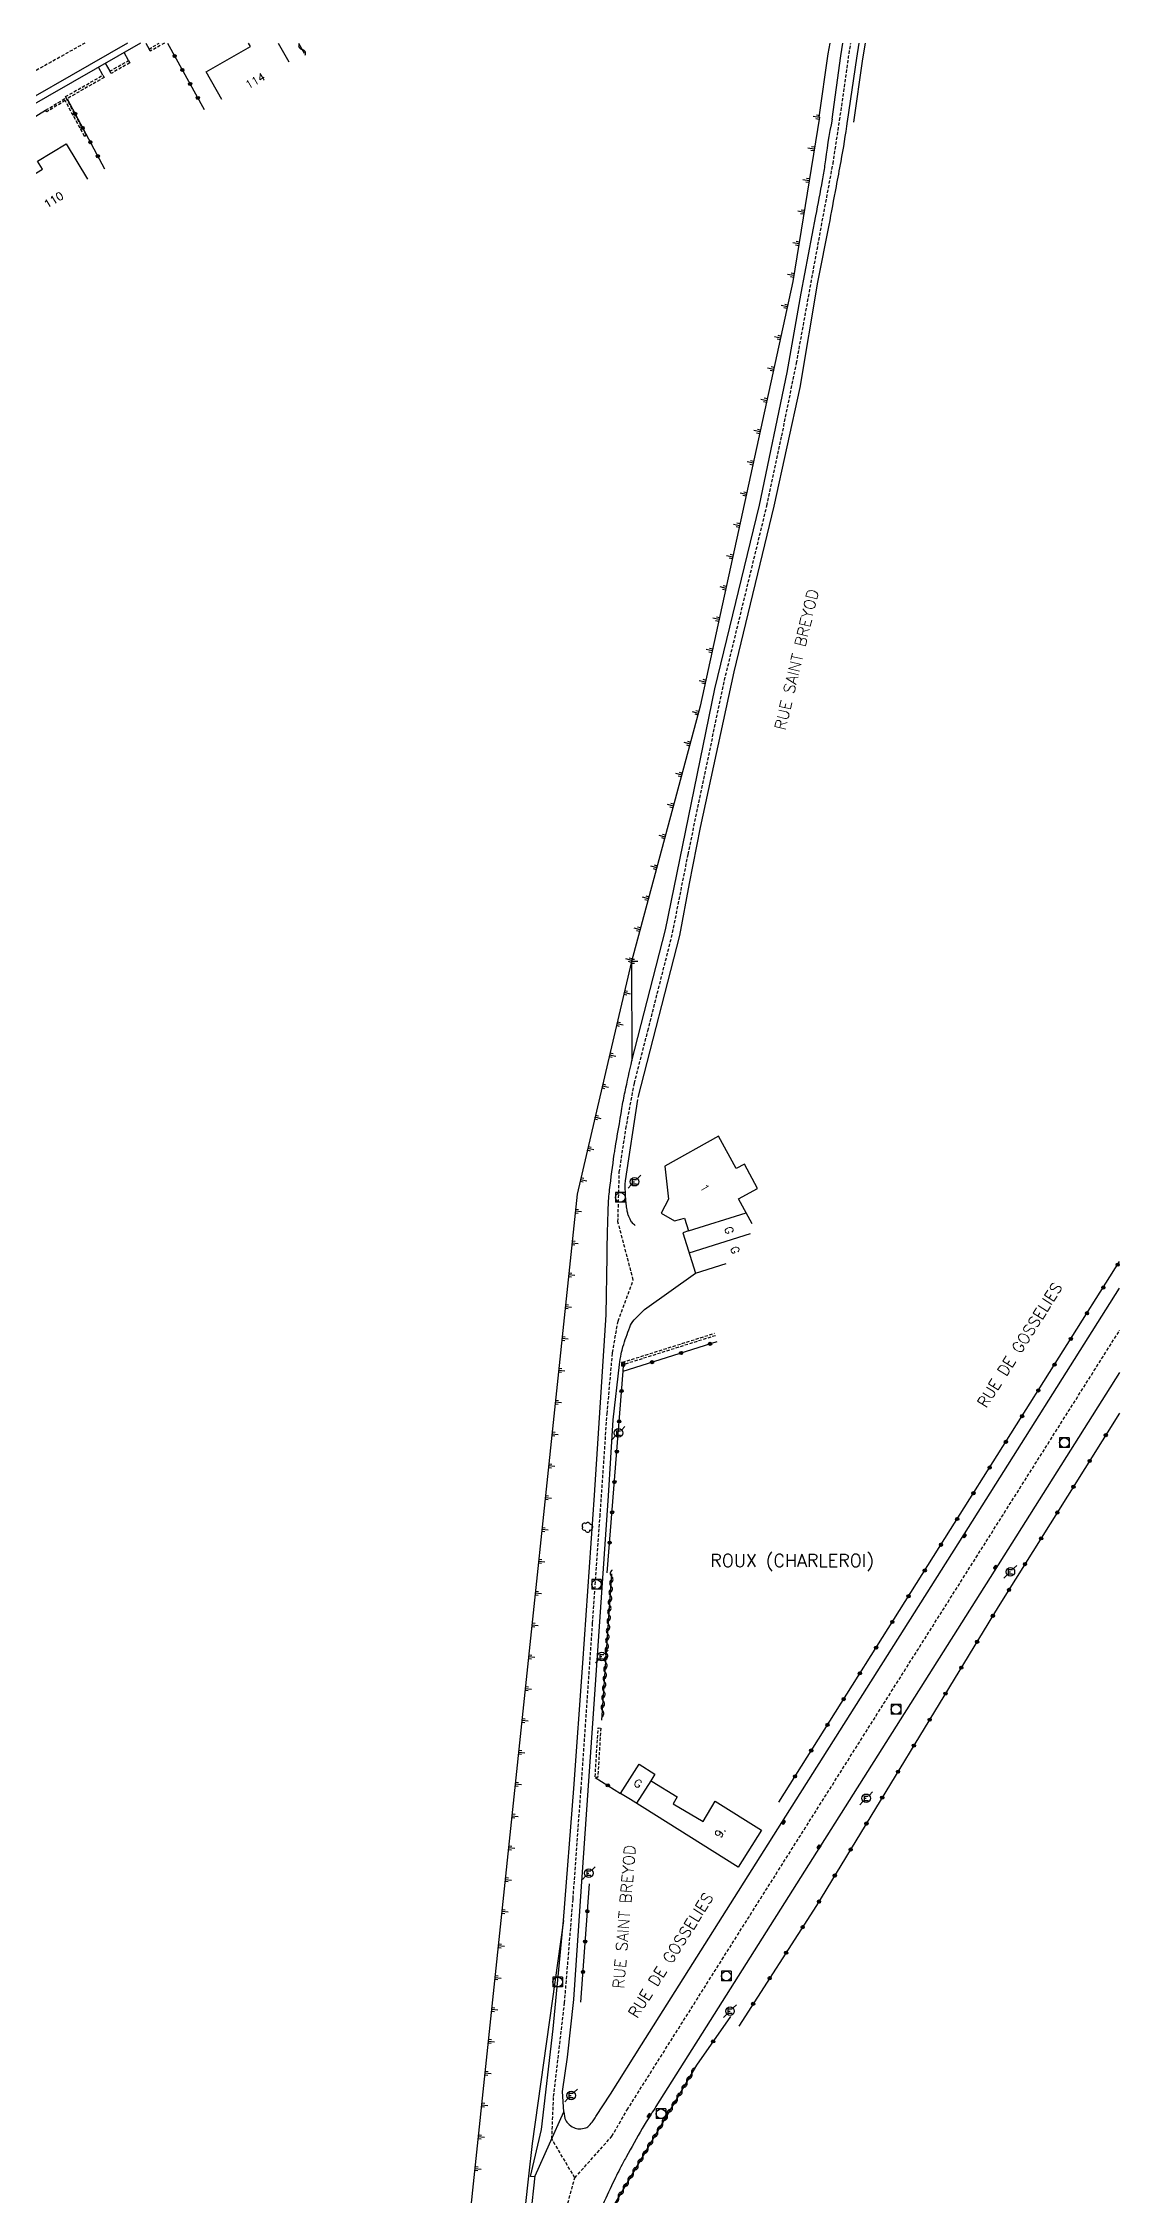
# Model space of a CAD drawing. Header units: millimetres. Extents: x 150999 to 152000, y 125999 to 127001.
# Drawn here: x 151831.9 to 152000, y 126663.7 to 127000 of the extents above; entities that cross this region are included whole.
import ezdxf
from ezdxf.enums import TextEntityAlignment as Align

# ---------------------------------------------------------------- set-up
doc = ezdxf.new("R2010")
doc.units = ezdxf.units.MM
doc.linetypes.add('DASHED', pattern=[0.75, 0.5, -0.25])
doc.layers.get('0').update_dxf_attribs({"linetype": 'CONTINUOUS'})
for name, color, linetype in [('W0001', 6, 'DASHED'), ('W0008', 7, 'CONTINUOUS'), ('W0100', 7, 'CONTINUOUS'), ('W0112', 1, 'DASHED'), ('W0211', 2, 'CONTINUOUS'), ('W0300', 7, 'CONTINUOUS'), ('W0310', 3, 'CONTINUOUS'), ('W0322', 7, 'CONTINUOUS'), ('W0330', 7, 'CONTINUOUS'), ('W0334', 7, 'CONTINUOUS'), ('W0400', 7, 'CONTINUOUS'), ('W0420', 7, 'CONTINUOUS'), ('W0471', 7, 'CONTINUOUS'), ('W0980', 7, 'CONTINUOUS'), ('W0989', 7, 'CONTINUOUS'), ('W0991', 7, 'CONTINUOUS'), ('W1102', 7, 'CONTINUOUS')]:
    doc.layers.add(name, color=color, linetype=linetype)
doc.styles.get("Standard").update_dxf_attribs({"font": 'romans.shx', "width": 0.85})

# ---------------------------------------------------------------- blocks, each defined once
blk = doc.blocks.new('t310o')
at = {"color": 0, "linetype": 'Continuous'}
for centre, start, end in [((-0.5, 0.38), 216.8699, 323.1304), ((0.5, -0.37), 36.8699, 143.1303)]:
    blk.add_arc(centre, 0.625, start, end, dxfattribs=at)
blk = doc.blocks.new('t322o')
at = {"color": 0, "linetype": 'Continuous'}
for radius in [0.25, 0.15]:
    blk.add_circle((0, 0), radius, dxfattribs=at)
blk = doc.blocks.new('T420')
for p, q in [((0.75, 0.75), (-0.75, 0.75)), ((-0.75, 0.75), (-0.75, -0.75)), ((0.75, 0.75), (0.75, -0.75)), ((0.75, -0.75), (-0.75, -0.75))]:
    blk.add_line(p, q)
blk.add_ellipse((0, 0), major_axis=(-0.53, 0.53), ratio=1, start_param=3.926991, end_param=10.210176)
blk = doc.blocks.new('T400')
for p, q in [((-0.15, 0.3), (0.15, 0.3)), ((-0.15, -0.25), (-0.15, 0.3)), ((-0.15, 0.15), (0.15, 0.15)), ((-0.15, 0), (0.15, 0)), ((0.15, 0.3), (0.15, -0.25)), ((-0.15, -0.15), (0.15, -0.15)), ((-0.15, -0.25), (-0.15, -0.3)), ((-0.15, -0.3), (0.15, -0.3)), ((0.15, -0.3), (0.15, -0.25))]:
    blk.add_line(p, q)
blk = doc.blocks.new('T471')
for p, q in [((-0.333334, 0.333334), (-0.333334, -0.333334)), ((-0.333334, 0.333334), (0.333334, 0.333334)), ((-0.333334, 0), (0, 0)), ((0.500001, 0.500001), (1.000002, 1.000002)), ((-0.500001, -0.500001), (-1.000002, -1.000002)), ((-0.333334, -0.333334), (0.333334, -0.333334))]:
    blk.add_line(p, q)
blk.add_ellipse((0, 0), major_axis=(0.471405, 0.471405), ratio=1, start_param=5.4977871438, end_param=11.780972451)
blk = doc.blocks.new('T300')
for p, q in [((-0.8, 0.51), (-0.86, 0.34)), ((-0.86, 0.34), (-0.86, 0.17)), ((-0.86, 0.17), (-0.74, 0.06)), ((-0.69, 0.63), (-0.8, 0.51)), ((-0.8, -0.06), (-0.74, 0.06)), ((-0.74, 0.06), (-0.69, 0.11)), ((-0.57, 0.69), (-0.69, 0.63)), ((-0.46, 0.69), (-0.57, 0.69)), ((-0.29, 0.63), (-0.46, 0.69)), ((-0.29, 0.63), (-0.17, 0.74)), ((-0.23, 0.57), (-0.29, 0.63)), ((-0.17, 0.74), (-0.06, 0.8)), ((-0.06, 0.8), (0.06, 0.8)), ((0.06, 0.8), (0.23, 0.74)), ((0.23, 0.74), (0.34, 0.63)), ((0.34, 0.63), (0.4, 0.51)), ((0.46, 0.46), (0.34, 0.46)), ((0.4, 0.51), (0.4, 0.46)), ((0.57, 0.4), (0.46, 0.46)), ((0.57, 0.4), (0.69, 0.29)), ((0.69, 0.29), (0.74, 0.17)), ((0.74, 0.06), (0.69, -0.17)), ((0.74, 0.17), (0.74, 0.06)), ((-0.8, -0.17), (-0.8, -0.06)), ((-0.8, -0.23), (-0.8, -0.17)), ((-0.74, -0.34), (-0.8, -0.23)), ((-0.69, -0.4), (-0.74, -0.34)), ((-0.51, -0.46), (-0.69, -0.4)), ((-0.4, -0.46), (-0.51, -0.46)), ((-0.4, -0.46), (-0.34, -0.46)), ((-0.34, -0.46), (-0.34, -0.4)), ((-0.34, -0.51), (-0.34, -0.46)), ((-0.29, -0.63), (-0.34, -0.51)), ((-0.17, -0.74), (-0.29, -0.63)), ((-0.06, -0.8), (-0.17, -0.74)), ((0.06, -0.8), (-0.06, -0.8)), ((0.17, -0.74), (0.06, -0.8)), ((0.23, -0.69), (0.17, -0.74)), ((0.29, -0.46), (0.23, -0.46)), ((0.29, -0.63), (0.23, -0.69)), ((0.46, -0.4), (0.29, -0.46)), ((0.34, -0.51), (0.29, -0.63)), ((0.34, -0.51), (0.34, -0.46)), ((0.57, -0.34), (0.46, -0.4)), ((0.63, -0.29), (0.57, -0.34)), ((0.69, -0.17), (0.63, -0.29))]:
    blk.add_line(p, q)
blk = doc.blocks.new('t330o')
at = {"color": 0, "linetype": 'Continuous'}
for p, q in [((0.25, -0.25), (-0.25, 0.25)), ((-0.25, -0.25), (0.25, 0.25)), ((-0.25, 0.25), (-0.25, -0.25)), ((0.25, 0.25), (-0.25, 0.25)), ((0.25, -0.25), (0.25, 0.25)), ((-0.25, -0.25), (0.25, -0.25)), ((-0.25, -0.25), (-0.25, -0.25))]:
    blk.add_line(p, q, dxfattribs=at)
blk = doc.blocks.new('t211o')
at = {"color": 0, "linetype": 'Continuous'}
for p, q in [((-0.29, 0.5), (-0.29, 0)), ((0, 1), (0, 0)), ((0.29, 0.5), (0.29, 0))]:
    blk.add_line(p, q, dxfattribs=at)

msp = doc.modelspace()

# ---------------------------------------------------------------- linework, layer by layer
at = {"layer": 'W0001'}
msp.add_lwpolyline([(151838.43, 127000), (151819.73, 126989.54, 0.047517), (151809.66, 126982.32), (151793.1, 126967.44), (151769.6, 126946.37), (151756.21, 126934.31), (151728.58, 126909.32, -0.187767), (151709.72, 126905.49, -0.136894), (151695.59, 126914.17), (151685.5, 126925.4, 0.026006), (151666.54, 126945.71, 0.01681), (151650.48, 126958.52, 0.08415), (151644.12, 126962.05), (151640.97, 126963.13, 0.03589), (151626.86, 126966.84, 0.038972), (151617.11, 126967.45), (151598.84, 126967.51), (151583.66, 126967.52), (151578.52, 126967.47), (151573.45, 126967.26, 0.033685), (151529.63, 126963.87, 0.048568), (151490.51, 126954.69, 0.025029)], format="xyb", dxfattribs=at)
at = {"layer": 'W0001', "flags": 128}
msp.add_lwpolyline([(151956.28, 126987.93), (151957.68, 126997.83), (151958.03, 127000)], dxfattribs=at)
at = {"layer": 'W0001'}
for points in [[(151914.93, 126666.58), (151911.33, 126672.64), (151911.62, 126679.27), (151913.32, 126693.88), (151914.65, 126710.14), (151915.89, 126727.18), (151916.57, 126736.97), (151917.7, 126753.2), (151918.86, 126769.86), (151919.97, 126785.9), (151920.81, 126795.45), (151921.67, 126800.38), (151924.05, 126806.8), (151921.66, 126815.89), (151921.87, 126823.63), (151922.9, 126830.42), (151924.22, 126837.54), (151926.34, 126845.74), (151930.2, 126861.04), (151932.62, 126873.27), (151934.6, 126882.84), (151938.3, 126900.47), (151944.92, 126927.73), (151947.24, 126938.65), (151949.54, 126950), (151953.43, 126971.42), (151955.24, 126981.17), (151956.28, 126987.93)], [(151873.68, 126316.5), (151878.55, 126360.6), (151886.67, 126434.16), (151900.04, 126555.25), (151907.65, 126624.42), (151909.52, 126640.8), (151909.94, 126643.94), (151911.49, 126652.74), (151913.04, 126659.73), (151914.93, 126666.58), (151920.72, 126673.06), (151923.09, 126677.18), (151933.1, 126693.03), (151943.52, 126709.53), (152000, 126798.94)]]:
    msp.add_lwpolyline(points, dxfattribs=at)
at = {"layer": 'W0008'}
for points in [[(151845.09, 127000), (151821.42, 126986.44, 0.04734), (151812.37, 126979.38), (151795.77, 126964.46), (151772.28, 126943.4), (151758.9, 126931.34), (151731.03, 126906.14, -0.192491), (151708.83, 126901.58, -0.138708), (151692.63, 126911.47), (151682.48, 126922.77, 0.025951), (151663.85, 126942.75, 0.016771), (151648.03, 126955.35, 0.084834), (151642.81, 126958.27), (151639.68, 126959.34, 0.03589), (151626.13, 126962.91, 0.032369), (151621.71, 126963.44), (151598.84, 126963.51), (151583.67, 126963.52), (151578.63, 126963.48), (151573.55, 126963.26, 0.033753), (151530.18, 126959.91, 0.048595), (151491.8, 126950.9, 0.024908)], [(151908.74, 126666.71), (151908.01, 126666.8), (151909.72, 126674.14), (151911.55, 126689.84), (151913.15, 126706.74), (151914.78, 126727.38), (151916.15, 126746.93), (151918, 126773.21), (151919.83, 126801.34), (151919.96, 126810.52, -0.002549), (151920.05, 126814.82, -0.003296), (151920.15, 126818.15, -0.018499), (151920.36, 126820.9, -0.009113), (151921.09, 126826.44, -0.003966), (151921.22, 126827.27, -0.000517), (151922.27, 126833.58, -0.010428), (151922.77, 126836.2, -0.005619), (151923.85, 126841.04), (151929.07, 126861.5), (151933.16, 126881.33), (151936.78, 126899.13), (151943.78, 126927.81), (151948.07, 126948.56), (151950.29, 126960.95), (151952.55, 126973.03, 0.00489), (151953.62, 126978.53, 0.011705), (151953.99, 126980.84, -0.020366), (151955.17, 126988.13, 0.002218)], [(151913.21, 126676.86), (151913.02, 126680.06), (151913.77, 126685.39), (151914.77, 126694.44), (151915.96, 126712.08), (151917.69, 126736.78), (151920.19, 126773.11), (151920.89, 126784.94), (151921.88, 126793.61, -0.015586), (151922.17, 126795.28, -0.023959), (151922.44, 126796.35, -0.009687), (151922.94, 126797.88, -0.009523), (151923.5, 126799.41, -0.079921), (151924.18, 126800.57), (151925.79, 126802.17), (151933.79, 126807.88)], [(151905.37, 126635.62), (151908.75, 126666.89), (151913.23, 126676.87), (151913.37, 126675.83, 0.116188), (151913.83, 126675.09, 0.082807), (151914.78, 126674.41, 0.115845), (151915.6, 126674.22, 0.07583), (151916.66, 126674.39, 0.137345), (151917.16, 126674.72, 0.016486), (151917.78, 126675.47, 0.020514), (151918.23, 126676.12), (151920.49, 126679.66), (151925.34, 126687.36), (151947.9, 126723.04), (151976.39, 126768.13), (152000, 126805.52)], [(152000, 126792.37), (151980.4, 126761.33), (151952.66, 126717.41), (151927.59, 126677.69, 0.004746), (151926.09, 126675.33, 0.010906), (151925.46, 126674.28, 0.001032), (151922.93, 126669.8, 0.005701), (151922.48, 126668.98, 0.009922), (151921.11, 126666.27, 0.007067), (151919.31, 126662.4, 0.010249)]]:
    msp.add_lwpolyline(points, format="xyb", dxfattribs=at)
for points in [[(151955.12, 126988.1), (151956.47, 126998.01), (151956.76, 127000)], [(151959.29, 127000), (151958.89, 126997.66), (151957.44, 126987.77)]]:
    msp.add_lwpolyline(points, dxfattribs=at)
at = {"layer": 'W0008', "flags": 128}
for points in [[(151924.8, 126835.28), (151931.32, 126860.59), (151932.85, 126868.71), (151934.57, 126877.48), (151939.83, 126901.8), (151946.05, 126927.66), (151950.1, 126946.19), (151952.89, 126962.65), (151954.63, 126971.54, 0.000547), (151955.77, 126977.59, 0.000846), (151956.49, 126981.5, 0.01572), (151957.49, 126987.79, 0.000016)], [(151924.37, 126815.32, -0.040803), (151923.86, 126815.77, -0.076834), (151923.65, 126816.06, -0.026318), (151923.27, 126816.96, -0.04369), (151923.11, 126817.53, -0.014207), (151922.98, 126818.43, -0.012975), (151922.88, 126819.42, -0.013908), (151922.79, 126821.58, -0.040815), (151922.85, 126822.31), (151924.76, 126834.99)]]:
    msp.add_lwpolyline(points, format="xyb", dxfattribs=at)
at = {"layer": 'W0100'}
for points in [[(151859.79, 126991.17), (151857.34, 126995.53), (151864.28, 126999.44), (151863.97, 127000)], [(151868.59, 127000), (151870.25, 126997.07)], [(151828.24, 126972.28), (151825.64, 126976.56), (151831.78, 126980.29), (151831.01, 126981.55), (151835.48, 126984.27), (151838.85, 126978.73)]]:
    msp.add_lwpolyline(points, dxfattribs=at)
at = {"layer": 'W0100', "flags": 128}
msp.add_lwpolyline([(151942.63, 126815.56), (151940.5, 126819.49), (151943.47, 126821.11), (151941.41, 126824.91), (151940.11, 126824.21), (151937.36, 126829.27), (151928.99, 126824.57), (151929.57, 126819.45), (151928.42, 126817.25), (151930.47, 126816.06), (151932.06, 126816.44), (151932.68, 126814.46), (151931.81, 126814.19), (151933.79, 126807.88), (151938.56, 126809.39)], dxfattribs=at)
msp.add_lwpolyline([(151930.26, 126724.98), (151934.95, 126722.21), (151936.82, 126725.4), (151944.05, 126720.86), (151940.43, 126715.09), (151923.63, 126725.64), (151922.08, 126726.62), (151924.95, 126731.19), (151927.43, 126729.63), (151926.79, 126728.59), (151927, 126728.46), (151930.89, 126726.05), (151930.26, 126724.98)], close=True, dxfattribs=at)
at = {"layer": 'W0112'}
msp.add_lwpolyline([(151850.84, 127000), (151848.63, 126998.72), (151848.43, 126999.07), (151850.04, 127000)], dxfattribs=at)
for points in [[(151842.31, 126995.59), (151845.24, 126997.27), (151845.43, 126996.92), (151842.51, 126995.24)], [(151835.39, 126991.63), (151841.24, 126994.98), (151841.44, 126994.64), (151835.58, 126991.28)], [(151838.37, 126985.43), (151835.34, 126991.02), (151832.45, 126989.25), (151832.29, 126989.51), (151835.45, 126991.44), (151838.63, 126985.57)]]:
    msp.add_lwpolyline(points, close=True, dxfattribs=at)
at = {"layer": 'W0112', "flags": 128}
msp.add_lwpolyline([(151936.87, 126798.1), (151922.71, 126793.64), (151922.59, 126794.02), (151936.75, 126798.48)], dxfattribs=at)
msp.add_lwpolyline([(151918.98, 126736.82), (151918.49, 126729.09), (151918.09, 126729.12), (151918.58, 126736.84)], close=True, dxfattribs=at)
at = {"layer": 'W0211'}
for points in [[(151953.06, 126988.4), (151954.5, 126998.3), (151954.81, 127000)], [(151953.12, 126988.42), (151948.98, 126962.75), (151934.5, 126896.43), (151923.75, 126856.55), (151920.43, 126842.32), (151915.27, 126820.21), (151903.47, 126707.76), (151886.35, 126544.68), (151863.97, 126363.56)], [(151913.15, 126706.74), (151908.26, 126671.95), (151907.67, 126666.84), (151904.28, 126635.56), (151899.97, 126596.21), (151896.32, 126563.04)]]:
    msp.add_lwpolyline(points, dxfattribs=at)
at = {"layer": 'W0211', "flags": 128}
msp.add_lwpolyline([(151923.75, 126856.55), (151923.85, 126841.04)], dxfattribs=at)
at = {"layer": 'W0310'}
msp.add_lwpolyline([(151871.77, 127000), (151872.65, 126998.42)], dxfattribs=at)
at = {"layer": 'W0310', "flags": 128}
for points in [[(151919.14, 126738.05), (151920.71, 126760.93)], [(151933.95, 126684.15), (151919.52, 126659.74), (151916.68, 126651.18)]]:
    msp.add_lwpolyline(points, dxfattribs=at)
at = {"layer": 'W0322'}
for points in [[(151851.3, 127000), (151857.06, 126989.63)], [(151835.63, 126991.31), (151841.5, 126980.34)]]:
    msp.add_lwpolyline(points, dxfattribs=at)
at = {"layer": 'W0322', "flags": 128}
for points in [[(151946.78, 126725.26), (151973.59, 126767.82), (152000, 126809.67)], [(151922.46, 126792.55), (151937.16, 126797.18)], [(151919.99, 126761.04), (151922.46, 126792.55), (151922.5, 126793.51)], [(152000, 126786.02), (151981.05, 126755.74), (151952.67, 126709.09), (151940.53, 126690.27)], [(151918.09, 126729.12), (151922.08, 126726.62)], [(151915.86, 126693.99), (151917.19, 126712.5)], [(151939.23, 126691.79), (151933.95, 126684.15)]]:
    msp.add_lwpolyline(points, dxfattribs=at)
at = {"layer": 'W0330'}
msp.add_lwpolyline([(151960.26, 127000), (151959.86, 126997.52), (151958.42, 126987.62)], dxfattribs=at)
at = {"layer": 'W0334'}
msp.add_lwpolyline([(151847.1, 127000), (151821.93, 126985.58, 0.047294), (151813.05, 126978.65), (151796.44, 126963.72), (151772.95, 126942.66), (151759.56, 126930.6), (151731.64, 126905.35, -0.193512), (151708.6, 126900.61, -0.139098), (151691.89, 126910.8), (151690.76, 126911.9, 0.025937)], format="xyb", dxfattribs=at)
for points in [[(151847.95, 127000), (151848.43, 126999.07)], [(151841.24, 126994.98), (151840.56, 126996.25)], [(151841.61, 126996.86), (151842.31, 126995.59)], [(151845.24, 126997.27), (151844.53, 126998.53)], [(151827.91, 126986.82), (151832.29, 126989.51)]]:
    msp.add_lwpolyline(points, dxfattribs=at)
at = {"layer": 'W1102', "flags": 128}
for points in [[(151932.68, 126814.46), (151941.68, 126817.3)], [(151932.8, 126811.03), (151942.34, 126814.04)], [(151926.79, 126728.59), (151924.57, 126725.06)]]:
    msp.add_lwpolyline(points, dxfattribs=at)

# ---------------------------------------------------------------- block references
at = {"layer": 'W0211'}
for p, rotation in [((151953.12, 126988.42), 80.85601227455894), ((151952.32, 126983.49), 80.85601227455894), ((151951.53, 126978.55), 80.85601227418681), ((151950.73, 126973.61), 80.85601227418681), ((151949.94, 126968.68), 80.85601227436347), ((151949.14, 126963.74), 80.85601227436347), ((151948.13, 126958.85), 77.6794167145402), ((151947.06, 126953.96), 77.67941671508325), ((151946, 126949.08), 77.6794167145402), ((151944.93, 126944.19), 77.67941671484603), ((151943.86, 126939.31), 77.6794167145402), ((151942.8, 126934.42), 77.67941671484603), ((151941.73, 126929.54), 77.67941671508325), ((151940.66, 126924.65), 77.67941671484603), ((151939.59, 126919.77), 77.67941671484603), ((151938.53, 126914.88), 77.67941671484603), ((151937.46, 126910), 77.67941671484603), ((151936.39, 126905.11), 77.67941671484603), ((151935.33, 126900.23), 77.67941671484603), ((151934.21, 126895.36), 74.92278193281231), ((151932.91, 126890.53), 74.92278193281231), ((151931.61, 126885.7), 74.92278193334903), ((151930.31, 126880.87), 74.92278193281231), ((151929.01, 126876.04), 74.92278193281231), ((151927.71, 126871.22), 74.92278193334903), ((151926.4, 126866.39), 74.92278193281231), ((151925.1, 126861.56), 74.92278193310149), ((151923.8, 126856.73), 74.92278193281231), ((151923.75, 126856.55), 270), ((151922.62, 126851.68), 256.8577512937993), ((151921.48, 126846.81), 256.8577512936412), ((151920.34, 126841.94), 256.8577512936624), ((151919.21, 126837.08), 256.8577512936624), ((151918.07, 126832.21), 256.8577512936784), ((151916.93, 126827.34), 256.857751293593), ((151915.8, 126822.47), 256.8577512938564), ((151914.99, 126817.54), 264.0089424862055), ((151914.47, 126812.57), 264.0089424862766), ((151913.95, 126807.6), 264.0089424863248), ((151913.42, 126802.63), 264.0089424864015), ((151912.9, 126797.65), 264.0089424863788), ((151912.38, 126792.68), 264.008942486354), ((151911.86, 126787.71), 264.0089424863305), ((151911.34, 126782.73), 264.0089424863083), ((151910.81, 126777.76), 264.0089424863106), ((151910.29, 126772.79), 264.008942486339), ((151909.77, 126767.82), 264.0089424863394), ((151909.25, 126762.84), 264.0089424863616), ((151908.73, 126757.87), 264.0089424862813), ((151908.21, 126752.9), 264.0089424863039), ((151907.68, 126747.93), 264.0089424863049), ((151907.16, 126742.95), 264.008942486302), ((151906.64, 126737.98), 264.0089424863556), ((151906.12, 126733.01), 264.0089424862961), ((151905.6, 126728.04), 264.0089424863138), ((151905.07, 126723.06), 264.0089424863519), ((151904.55, 126718.09), 264.0089424863198), ((151904.03, 126713.12), 264.0089424863569), ((151903.51, 126708.14), 264.0089424863077), ((151902.95, 126702.79), 264.0089424863302), ((151902.42, 126697.81), 264.0089424863353), ((151901.9, 126692.84), 264.0089424863028), ((151901.38, 126687.87), 264.0089424863801), ((151900.86, 126682.89), 264.0089424863472), ((151900.34, 126677.92), 264.008942486353), ((151899.81, 126672.95), 264.0089424863182), ((151899.29, 126667.98), 264.0089424863118)]:
    msp.add_blockref('t211o', p, dxfattribs=dict(at, rotation=rotation))
at = {"layer": 'W0300'}
msp.add_blockref('T300', (151916.94, 126768.15), dxfattribs=at)
at = {"layer": 'W0310'}
for p, rotation in [((151872.33, 126998.99), 299.179138319785), ((151920.68, 126760.5), 86.07224983349946), ((151920.48, 126757.51), 86.07224983349946), ((151920.58, 126759), 86.07224983349946), ((151920.27, 126754.51), 86.07224983349946), ((151920.37, 126756.01), 86.07224983349946), ((151919.96, 126750.02), 86.07224983349946), ((151920.06, 126751.52), 86.07224983349946), ((151920.17, 126753.02), 86.07224983349946), ((151919.76, 126747.03), 86.07224983349946), ((151919.86, 126748.53), 86.07224983349946), ((151919.55, 126744.04), 86.07224983349946), ((151919.65, 126745.54), 86.07224983349946), ((151919.35, 126741.05), 86.07224983349946), ((151919.45, 126742.54), 86.07224983349946), ((151919.24, 126739.55), 86.07224983349946), ((151933.18, 126682.86), 239.4071181701026), ((151931.66, 126680.27), 239.4071181701026), ((151932.42, 126681.57), 239.4071181701026), ((151929.37, 126676.4), 239.4071181701026), ((151930.13, 126677.69), 239.4071181701026), ((151930.89, 126678.98), 239.4071181701026), ((151927.07, 126672.53), 239.4071181701026), ((151927.84, 126673.82), 239.4071181701026), ((151928.6, 126675.11), 239.4071181701026), ((151925.55, 126669.94), 239.4071181701026), ((151926.31, 126671.24), 239.4071181701026), ((151923.26, 126666.07), 239.4071181701026), ((151924.02, 126667.36), 239.4071181701026), ((151924.78, 126668.65), 239.4071181701026), ((151921.73, 126663.49), 239.4071181701026), ((151922.49, 126664.78), 239.4071181701026)]:
    msp.add_blockref('t310o', p, dxfattribs=dict(at, rotation=rotation))
at = {"layer": 'W0322'}
for p, rotation in [((151852.43, 126997.98), 299.020321601175), ((151853.64, 126995.79), 299.020321601175), ((151854.85, 126993.61), 299.020321601175), ((151856.06, 126991.42), 299.020321601175), ((151836.9, 126988.93), 298.14876737958), ((151838.08, 126986.73), 298.14876737958), ((151839.26, 126984.52), 298.14876737958), ((151840.44, 126982.32), 298.14876737958), ((151999.7, 126809.19), 57.74833802227508), ((151997.45, 126805.62), 57.74833802227508), ((151994.91, 126801.61), 57.74833802227508), ((151992.38, 126797.59), 57.74833802227508), ((151931.52, 126795.4), 17.48780264291841), ((151936.05, 126796.83), 17.48780264291841), ((151926.99, 126793.97), 17.48780264291841), ((151989.84, 126793.57), 57.74833802227508), ((151922.22, 126789.46), 85.51728427222162), ((151987.31, 126789.55), 57.74833802227508), ((151921.85, 126784.72), 85.51728427222162), ((151984.77, 126785.54), 57.74833802227508), ((151982.24, 126781.52), 57.74833802227508), ((151997.83, 126782.56), 237.9666211992827), ((151921.48, 126779.99), 85.51728427222162), ((151979.7, 126777.5), 57.74833802227508), ((151995.31, 126778.53), 237.9666211992827), ((151921.11, 126775.25), 85.51728427222162), ((151992.79, 126774.51), 237.9666211992827), ((151977.17, 126773.49), 57.74833802227508), ((151920.74, 126770.52), 85.51728427222162), ((151974.64, 126769.47), 57.74833802227508), ((151990.27, 126770.48), 237.9666211992827), ((151920.36, 126765.78), 85.51728427222162), ((151972.1, 126765.45), 57.78263980549122), ((151987.75, 126766.45), 237.9666211992827), ((151969.57, 126761.43), 57.78263980549122), ((151985.23, 126762.43), 237.9666211992827), ((151967.04, 126757.41), 57.78263980549122), ((151982.72, 126758.4), 237.9666211992827), ((151980.21, 126754.36), 238.6839036719319), ((151964.5, 126753.39), 57.78263980549122), ((151961.97, 126749.38), 57.78263980549122), ((151977.74, 126750.3), 238.6839036719319), ((151959.44, 126745.36), 57.78263980549122), ((151975.28, 126746.24), 238.6839036719319), ((151956.91, 126741.34), 57.78263980549122), ((151972.81, 126742.19), 238.6839036719319), ((151954.38, 126737.32), 57.78263980549122), ((151970.34, 126738.13), 238.6839036719319), ((151967.87, 126734.07), 238.6839036719319), ((151951.84, 126733.3), 57.78263980549122), ((151949.31, 126729.28), 57.78263980549122), ((151965.4, 126730.01), 238.6839036719319), ((151962.93, 126725.95), 238.6839036719319), ((151960.46, 126721.9), 238.6839036719319), ((151957.99, 126717.84), 238.6839036719319), ((151955.52, 126713.78), 238.6839036719319), ((151916.88, 126708.21), 85.90115952509146), ((151953.06, 126709.72), 238.6839036719319), ((151916.54, 126703.47), 85.90115952509146), ((151950.5, 126705.72), 237.1642314328308), ((151947.92, 126701.73), 237.1642314328308), ((151916.2, 126698.73), 85.90115952509146), ((151945.35, 126697.74), 237.1642314328308), ((151942.77, 126693.75), 237.1642314328308), ((151936.53, 126687.88), 235.3595762333512)]:
    msp.add_blockref('t322o', p, dxfattribs=dict(at, rotation=rotation))
msp.add_blockref('t322o', (151920.08, 126727.87), dxfattribs=at)
at = {"layer": 'W0330'}
msp.add_blockref('t330o', (151922.46, 126793.65), dxfattribs=at)
at = {"layer": 'W0400'}
for p, rotation in [((151975.75, 126766.84), 147.7132518583293), ((151980.61, 126761.95), 327.7258684682963), ((151947.49, 126722.11), 147.6961651700045), ((151953.03, 126718.27), 327.7244640055803), ((151926.52, 126676.29), 147.6146778758747)]:
    msp.add_blockref('T400', p, dxfattribs=dict(at, rotation=rotation))
at = {"layer": 'W0420'}
for p in [(151922.03, 126819.7), (151991.38, 126781.4), (151918.31, 126759.25), (151965.08, 126739.74), (151912.25, 126697.16), (151938.57, 126698.08), (151928.38, 126676.57)]:
    msp.add_blockref('T420', p, dxfattribs=at)
at = {"layer": 'W0471'}
for p in [(151924.23, 126822.15), (151921.74, 126782.91), (151982.94, 126761.23), (151919.14, 126747.98), (151960.42, 126725.85), (151917.11, 126714.16), (151939.16, 126692.61), (151914.34, 126679.44)]:
    msp.add_blockref('T471', p, dxfattribs=at)

# ---------------------------------------------------------------- texts
at = {"layer": 'W0980'}
msp.add_text('ROUX (CHARLEROI)', height=2, dxfattribs=at).set_placement((151948.85, 126762.84), align=Align.MIDDLE)
at = {"layer": 'W0989'}
for s, rotation, p in [('RUE SAINT BREYOD', 76.5307, (151949.55, 126903.71)), ('RUE DE GOSSELIES', 57.717, (151984.4, 126796.65)), ('RUE SAINT BREYOD', 85.337, (151922.64, 126707.34)), ('RUE DE GOSSELIES', 57.717, (151929.9, 126701.34))]:
    msp.add_text(s, height=1.75, rotation=rotation, dxfattribs=at).set_placement(p, align=Align.MIDDLE)
at = {"layer": 'W0991'}
for s, rotation, p in [('114', 29.4173, (151865.02, 126994.12)), ('110', 31.2946, (151833.54, 126975.51)), ('1', 298.4715, (151935.22, 126821.18)), ('G', 287.4878, (151939.02, 126814.57)), ('G', 287.4878, (151939.94, 126811.48)), ('G', 329.4907, (151924.78, 126728.17)), ('9.', 59.4907, (151937.6, 126720.55))]:
    msp.add_text(s, height=1.25, rotation=rotation, dxfattribs=at).set_placement(p, align=Align.MIDDLE)

doc.saveas('drawing.dxf')
